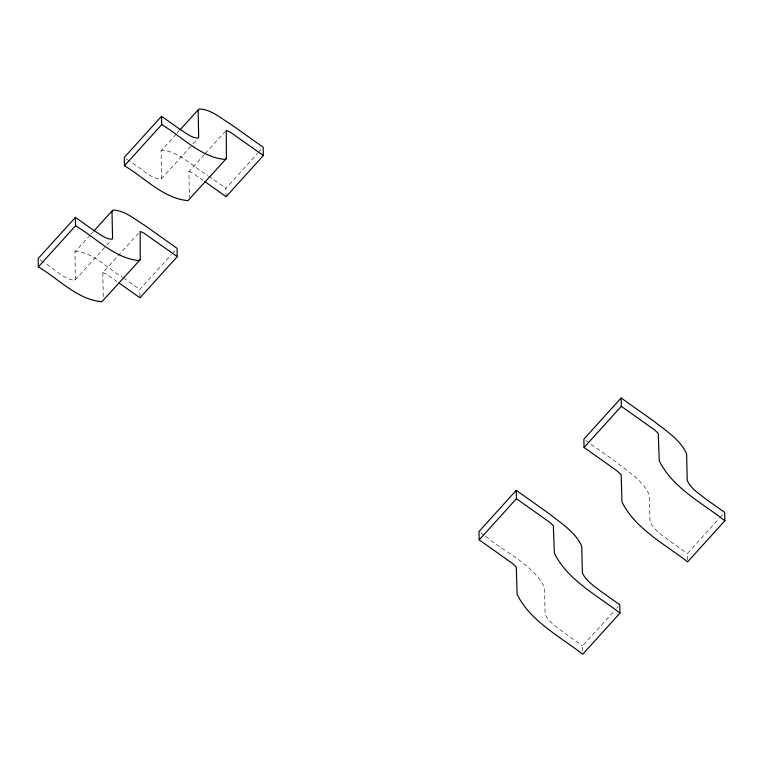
<?xml version="1.0" encoding="UTF-8"?>
<svg xmlns="http://www.w3.org/2000/svg" width="763" height="763" viewBox="0 0 763 763"><rect width="100%" height="100%" fill="white"/><g stroke="black" fill="none" stroke-linecap="round" stroke-linejoin="round"><path stroke-width="0.57" stroke-dasharray="3.81 2.86" d="M90.044 235.242L74.984 251.876L75.327 279.392L74.726 280.383C62.719 279 53.868 267.947 43.749 262.491M138.513 233.23L102.805 272.658L103.291 298.333M176.158 134.135L161.098 150.769L161.441 178.284L160.84 179.267C148.833 177.884 139.991 166.839 129.863 161.384M204.446 154.412L188.919 171.551L189.405 197.226M176.949 133.267L179.324 130.635M90.835 234.375L93.21 231.742M161.298 178.895L192.219 144.751M193.01 143.883L196.978 139.505M75.184 280.002L106.105 245.858M106.896 244.99L110.854 240.612M205.218 153.554L225.4 131.265M226.096 196.692L225.905 188.347L257.617 153.334M258.409 152.457L261.585 148.957M139.963 296.759L139.791 289.454L171.503 254.441M172.295 253.564L175.461 250.064M582.646 651.135L582.522 645.918L613.442 611.773M616.609 608.273L618.202 606.528M687.549 559.804L687.406 553.537L719.108 518.525M719.9 517.648L723.076 514.148M161.098 150.769L161.899 150.111C179.543 151.684 193.058 166.916 207.67 175.423M74.984 251.876L75.785 251.218C93.811 252.877 107.554 268.586 122.509 277.217M188.919 171.551L192.266 172.791L203.025 180.354M102.805 272.658L106.152 273.907L116.911 281.461M585.784 440.489L616.504 462.254C628.34 471.849 643.171 480.671 649.37 495.111L649.971 521.549C653.519 529.799 661.988 534.844 668.75 540.328L687.406 553.537M208.623 176.11L225.905 188.347M126.133 158.742L128.928 160.726M123.472 277.894L139.791 289.454M480.909 532.87L484.753 535.597M485.707 536.275C504.896 552.603 532.593 563.952 544.496 587.491L545.097 613.929C548.635 622.179 557.114 627.224 563.876 632.708L582.522 645.918M40.019 259.849L42.814 261.833"/><path stroke-width="1.14" d="M177.235 256.654L177.054 248.309L144.407 225.19C134.669 219.343 124.865 210.359 113.038 210.073L111.989 211.809L112.59 238.247L111.98 239.239C105.227 239.077 99.619 233.936 94.059 230.598L75.403 217.388L38.15 258.533L38.341 266.878C58.532 278.781 77.406 299.668 101.861 301.728L140.268 259.639L140.173 231.427L143.997 233.144L177.235 256.654L139.982 297.799L118.828 282.825M263.359 155.547L263.168 147.202L230.521 124.083C220.793 118.236 210.979 109.252 199.162 108.966L198.103 110.702L198.704 137.14L198.103 138.132C191.341 137.969 185.743 132.829 180.173 129.491L161.527 116.281L124.264 157.426L124.455 165.771C144.646 177.674 163.52 198.561 187.975 200.621L226.382 158.532L226.287 130.32L230.111 132.037L263.359 155.547L226.096 196.692L204.951 181.718M124.455 165.771L161.708 124.627L161.527 116.281M38.341 266.878L75.594 225.734L75.403 217.388M180.125 129.758L198.351 109.624M94.002 230.874L112.237 210.731M516.246 490.371L478.992 531.515L479.174 539.861L512.421 563.437L516.293 567.167L517.123 594.387C530.419 621.32 559.88 636.38 582.713 654.263L619.976 613.118L619.785 604.773L601.13 591.563C594.367 586.079 585.898 581.034 582.35 572.784L581.749 546.346C575.55 531.906 560.719 523.084 548.893 513.489L516.246 490.371L516.437 498.716L479.174 539.861M621.12 397.99L583.867 439.135L584.057 447.48L617.296 471.057L621.168 474.786L621.998 502.006C635.293 528.94 664.754 544 687.597 561.883L724.85 520.747L724.659 512.393L706.004 499.183C699.242 493.699 690.773 488.663 687.225 480.404L686.633 453.966C680.424 439.526 665.603 430.704 653.767 421.109L621.12 397.99L621.311 406.336L584.057 447.48M226.382 158.532L225.228 159.477C200.783 157.416 181.899 136.529 161.708 124.627M140.268 259.639L139.114 260.584C114.66 258.523 95.785 237.636 75.594 225.734M621.311 406.336L654.559 429.912L658.231 433.336L659.261 460.862C672.546 487.795 702.017 502.855 724.85 520.747M516.437 498.716L549.684 522.293L553.347 525.717L554.377 553.242C567.672 580.176 597.133 595.235 619.976 613.118"/></g></svg>
